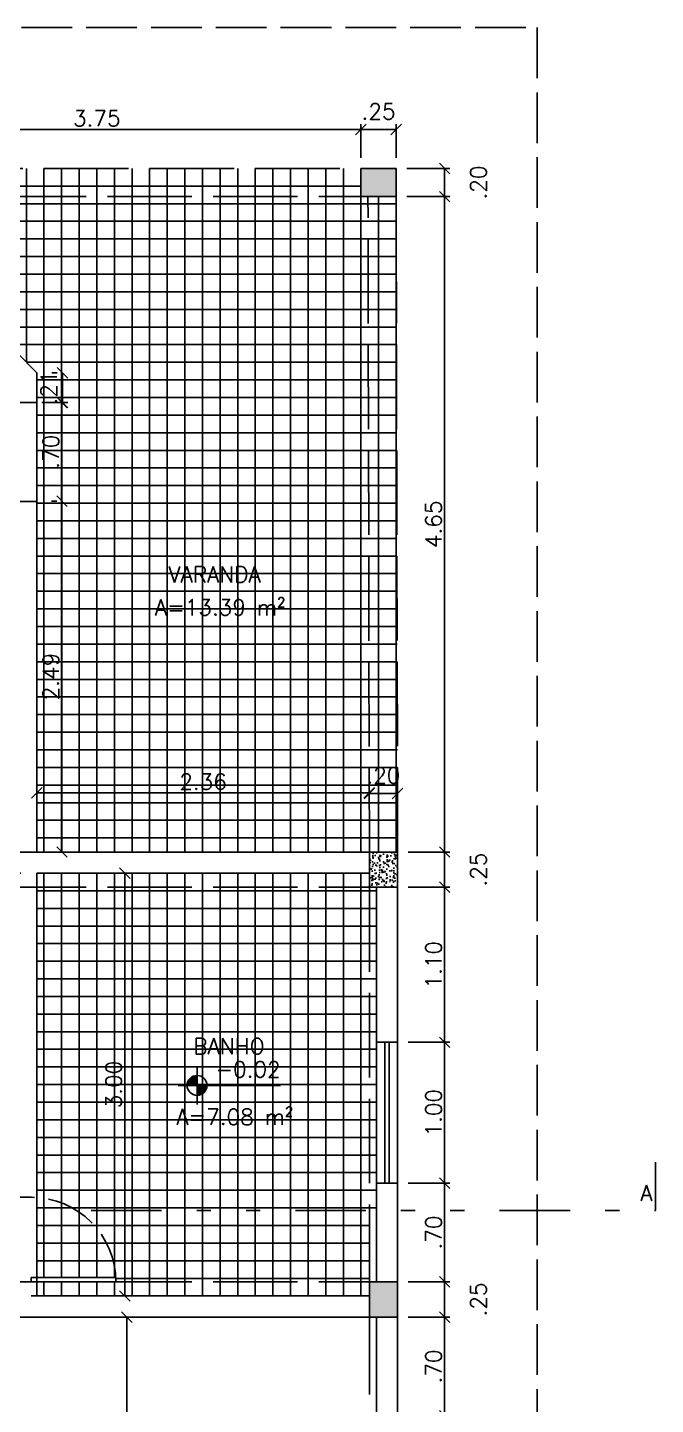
# Model space of a CAD drawing. Header units: inches. Extents: x -2 to 120, y -6 to 26.
# Drawn here: x 12.38 to 16.84, y 4.23 to 14 of the extents above; entities that cross this region are included whole.
import ezdxf

# ---------------------------------------------------------------- set-up
doc = ezdxf.new("R2010")
doc.units = ezdxf.units.IN
doc.header["$MEASUREMENT"] = 0
doc.linetypes.add('ACAD_ISO02W100', pattern=[15, 12, -3])
doc.linetypes.add('DIVIDE', pattern=[1.25, 0.5, -0.25, 0, -0.25, 0, -0.25])
for name, color, linetype in [('Alvenaria', 4, 'Continuous'), ('ARQ-COTAS', 1, 'Continuous'), ('ARQ-LINHACORTE', 3, 'DIVIDE'), ('ARQ-NIVEL', 1, 'Continuous'), ('ARQ-TEXTO2', 2, 'Continuous'), ('ARQ-TEXTO3', 3, 'Continuous'), ('Estrutura', 6, 'Continuous'), ('Hachura', 8, 'Continuous'), ('Janela', 3, 'Continuous'), ('Peitoril', 1, 'Continuous'), ('Porta', 3, 'Continuous'), ('Projecao', 1, 'ACAD_ISO02W100'), ('Soleira', 1, 'Continuous')]:
    doc.layers.add(name, color=color, linetype=linetype)
doc.layers.get('0').off()
doc.styles.add('ROMANS', font='romans.shx')
doc.dimstyles.new('1-75', dxfattribs={"dimscale": 0.75, "dimtxt": 0.15, "dimasz": 0.1, "dimexe": 0.05, "dimexo": 0.1, "dimgap": 0.03, "dimtad": 1, "dimzin": 5, "dimdsep": 46, "dimtxsty": 'ROMANS', "dimblk": 'OBLIQUE', "dimcen": 0, "dimclrd": 256, "dimclre": 256, "dimclrt": 2, "dimadec": 0, "dimazin": 0, "dimtfac": 1, "dimtofl": 0, "dimtmove": 2, "dimatfit": 3, "dimfxl": 0.04, "dimtolj": 1, "dimtzin": 1, "dimarcsym": 0})
pattern_1 = [(50, (0, 0), (0.07172602, -0.00627521), [0.0075, -0.0825]), (355, (0, 0), (-0.01387513, 0.0752192), [0.006, -0.066]), (100.45144, (0.00598, -0.00052), (0.05785088, 0.068944), [0.00637402, -0.0701142]), (46.1842, (0, 0.02), (0.10672413, -0.01655193), [0.01125, -0.12375]), (96.63564, (0.00889, 0.01862), (0.0934662, 0.09741186), [0.00956103, -0.1051714]), (351.18416, (0, 0.02), (0.0934662, 0.09741186), [0.009, -0.099]), (21, (0.01, 0.015), (0.0596907, -0.04026189), [0.0075, -0.0825]), (326, (0.01, 0.015), (0.02433153, 0.072515), [0.006, -0.066]), (71.45144, (0.014974, 0.011645), (0.08402224, 0.03225312), [0.00637402, -0.0701142]), (37.5, (0, 0), (0.001215986, 0.033289385), [0, -0.0652, 0, -0.067, 0, -0.06625]), (7.5, (0, 0), (0.026306954, 0.03944117), [0, -0.0382, 0, -0.0637, 0, -0.02525]), (327.5, (-0.0223, 0), (0.053382244, -0.002255487), [0, -0.025, 0, -0.078, 0, -0.1035]), (317.5, (-0.0323, 0), (0.05831862, 0.0100105), [0, -0.0325, 0, -0.0518, 0, -0.0735])]

# ---------------------------------------------------------------- blocks, each defined once
blk = doc.blocks.new('nivel planta')
at = {"layer": 'ARQ-NIVEL', "color": 1}
for p, q in [((-0.791, 0.174), (-0.791, -0.179)), ((0, 0), (-0.969, 0)), ((-0.884, 0.007), (-0.791, 0.007)), ((-0.883, 0.015), (-0.791, 0.015)), ((-0.882, 0.023), (-0.791, 0.023)), ((-0.88, 0.03), (-0.791, 0.03)), ((-0.876, 0.038), (-0.791, 0.038)), ((-0.873, 0.046), (-0.791, 0.046)), ((-0.868, 0.054), (-0.791, 0.054)), ((-0.861, 0.062), (-0.791, 0.062)), ((-0.854, 0.069), (-0.791, 0.069)), ((-0.844, 0.077), (-0.791, 0.077)), ((-0.83, 0.085), (-0.791, 0.085)), ((-0.791, -0.001), (-0.697, -0.001)), ((-0.791, -0.009), (-0.698, -0.009)), ((-0.791, -0.016), (-0.699, -0.016)), ((-0.791, -0.024), (-0.7, -0.024)), ((-0.791, -0.032), (-0.703, -0.032)), ((-0.791, -0.04), (-0.706, -0.04)), ((-0.791, -0.048), (-0.71, -0.048)), ((-0.791, -0.056), (-0.715, -0.056)), ((-0.791, -0.063), (-0.722, -0.063)), ((-0.791, -0.071), (-0.73, -0.071)), ((-0.791, -0.079), (-0.74, -0.079)), ((-0.791, -0.087), (-0.755, -0.087))]:
    blk.add_line(p, q, dxfattribs=at)
blk.add_circle((-0.791, 0), 0.0937, dxfattribs=at)
blk = doc.blocks.new('_Oblique')
at = {"color": 0, "linetype": 'ByBlock', "lineweight": -2}
blk.add_line((-0.5, -0.5), (0.5, 0.5), dxfattribs=at)
blk = doc.blocks.new('*D38')
at = {"layer": 'ARQ-COTAS', "lineweight": -2, "transparency": 16777216}
for p, q in [((11, 13.075), (11, 13.3148)), ((14.75, 13.075), (14.75, 13.3148)), ((11, 13.2773), (14.75, 13.2773))]:
    blk.add_line(p, q, dxfattribs=at)
at = {"layer": 'DEFPOINTS', "color": 0, "transparency": 16777216}
for p in [(14.75, 13.2773), (11, 13), (14.75, 13)]:
    blk.add_point(p, dxfattribs=at)
at = {"layer": 'ARQ-COTAS', "lineweight": -2, "transparency": 16777216, "xscale": 0.07500000000000001, "yscale": 0.07500000000000001, "zscale": 0.07500000000000001, "rotation": 180}
blk.add_blockref('_Oblique', (11, 13.2773), dxfattribs=at)
at = {"layer": 'ARQ-COTAS', "lineweight": -2, "transparency": 16777216, "xscale": 0.07500000000000001, "yscale": 0.07500000000000001, "zscale": 0.07500000000000001}
blk.add_blockref('_Oblique', (14.75, 13.2773), dxfattribs=at)
at = {"layer": 'ARQ-COTAS', "color": 2, "transparency": 16777216, "insert": (12.875, 13.3561), "char_height": 0.1125, "attachment_point": 5, "style": 'ROMANS'}
blk.add_mtext('\\A1;3.75', dxfattribs=at)
blk = doc.blocks.new('*D40')
at = {"layer": 'ARQ-COTAS', "lineweight": -2, "transparency": 16777216}
for p, q in [((14.75, 13.075), (14.75, 13.3148)), ((15, 13.075), (15, 13.3148)), ((14.75, 13.2773), (15, 13.2773))]:
    blk.add_line(p, q, dxfattribs=at)
at = {"layer": 'DEFPOINTS', "color": 0, "transparency": 16777216}
for p in [(15, 13.2773), (14.75, 13), (15, 13)]:
    blk.add_point(p, dxfattribs=at)
at = {"layer": 'ARQ-COTAS', "lineweight": -2, "transparency": 16777216, "xscale": 0.07500000000000001, "yscale": 0.07500000000000001, "zscale": 0.07500000000000001, "rotation": 180}
blk.add_blockref('_Oblique', (14.75, 13.2773), dxfattribs=at)
at = {"layer": 'ARQ-COTAS', "lineweight": -2, "transparency": 16777216, "xscale": 0.07500000000000001, "yscale": 0.07500000000000001, "zscale": 0.07500000000000001}
blk.add_blockref('_Oblique', (15, 13.2773), dxfattribs=at)
at = {"layer": 'ARQ-COTAS', "color": 2, "transparency": 16777216, "insert": (14.875, 13.4048), "char_height": 0.1125, "attachment_point": 5, "style": 'ROMANS'}
blk.add_mtext('\\A1;.25', dxfattribs=at)
blk = doc.blocks.new('*D42')
at = {"layer": 'ARQ-COTAS', "lineweight": -2, "transparency": 16777216}
for p, q in [((15.075, 13), (15.3817, 13)), ((15.3442, 13), (15.3442, 12.8)), ((15.075, 12.8), (15.3817, 12.8))]:
    blk.add_line(p, q, dxfattribs=at)
at = {"layer": 'DEFPOINTS', "color": 0, "transparency": 16777216}
for p in [(15, 13), (15, 12.8), (15.3442, 12.8)]:
    blk.add_point(p, dxfattribs=at)
at = {"layer": 'ARQ-COTAS', "lineweight": -2, "transparency": 16777216, "xscale": 0.07500000000000001, "yscale": 0.07500000000000001, "zscale": 0.07500000000000001}
for p, rotation in [((15.3442, 13), 90), ((15.3442, 12.8), 270)]:
    blk.add_blockref('_Oblique', p, dxfattribs=dict(at, rotation=rotation))
at = {"layer": 'ARQ-COTAS', "color": 2, "transparency": 16777216, "insert": (15.5842, 12.9), "char_height": 0.1125, "attachment_point": 5, "rotation": 90, "style": 'ROMANS'}
blk.add_mtext('\\A1;.20', dxfattribs=at)
blk = doc.blocks.new('*D44')
at = {"layer": 'ARQ-COTAS', "lineweight": -2, "transparency": 16777216}
for p, q in [((15.075, 12.8), (15.3817, 12.8)), ((15.3442, 12.8), (15.3442, 8.15)), ((15.085, 8.15), (15.3817, 8.15))]:
    blk.add_line(p, q, dxfattribs=at)
at = {"layer": 'DEFPOINTS', "color": 0, "transparency": 16777216}
for p in [(15, 12.8), (15.01, 8.15), (15.3442, 8.15)]:
    blk.add_point(p, dxfattribs=at)
at = {"layer": 'ARQ-COTAS', "lineweight": -2, "transparency": 16777216, "xscale": 0.07500000000000001, "yscale": 0.07500000000000001, "zscale": 0.07500000000000001}
for p, rotation in [((15.3442, 12.8), 90), ((15.3442, 8.15), 270)]:
    blk.add_blockref('_Oblique', p, dxfattribs=dict(at, rotation=rotation))
at = {"layer": 'ARQ-COTAS', "color": 2, "transparency": 16777216, "insert": (15.2654, 10.475), "char_height": 0.1125, "attachment_point": 5, "rotation": 90, "style": 'ROMANS'}
blk.add_mtext('\\A1;4.65', dxfattribs=at)
blk = doc.blocks.new('*D46')
at = {"layer": 'ARQ-COTAS', "lineweight": -2, "transparency": 16777216}
for p, q in [((15.085, 8.15), (15.3817, 8.15)), ((15.3442, 8.15), (15.3442, 7.9)), ((15.085, 7.9), (15.3817, 7.9))]:
    blk.add_line(p, q, dxfattribs=at)
at = {"layer": 'DEFPOINTS', "color": 0, "transparency": 16777216}
for p in [(15.01, 8.15), (15.01, 7.9), (15.3442, 7.9)]:
    blk.add_point(p, dxfattribs=at)
at = {"layer": 'ARQ-COTAS', "lineweight": -2, "transparency": 16777216, "xscale": 0.07500000000000001, "yscale": 0.07500000000000001, "zscale": 0.07500000000000001}
for p, rotation in [((15.3442, 8.15), 90), ((15.3442, 7.9), 270)]:
    blk.add_blockref('_Oblique', p, dxfattribs=dict(at, rotation=rotation))
at = {"layer": 'ARQ-COTAS', "color": 2, "transparency": 16777216, "insert": (15.5842, 8.025), "char_height": 0.1125, "attachment_point": 5, "rotation": 90, "style": 'ROMANS'}
blk.add_mtext('\\A1;.25', dxfattribs=at)
blk = doc.blocks.new('*D48')
at = {"layer": 'ARQ-COTAS', "lineweight": -2, "transparency": 16777216}
for p, q in [((15.085, 7.9), (15.3817, 7.9)), ((15.3442, 7.9), (15.3442, 6.8)), ((15.085, 6.8), (15.3817, 6.8))]:
    blk.add_line(p, q, dxfattribs=at)
at = {"layer": 'DEFPOINTS', "color": 0, "transparency": 16777216}
for p in [(15.01, 7.9), (15.01, 6.8), (15.3442, 6.8)]:
    blk.add_point(p, dxfattribs=at)
at = {"layer": 'ARQ-COTAS', "lineweight": -2, "transparency": 16777216, "xscale": 0.07500000000000001, "yscale": 0.07500000000000001, "zscale": 0.07500000000000001}
for p, rotation in [((15.3442, 7.9), 90), ((15.3442, 6.8), 270)]:
    blk.add_blockref('_Oblique', p, dxfattribs=dict(at, rotation=rotation))
at = {"layer": 'ARQ-COTAS', "color": 2, "transparency": 16777216, "insert": (15.2654, 7.35), "char_height": 0.1125, "attachment_point": 5, "rotation": 90, "style": 'ROMANS'}
blk.add_mtext('\\A1;1.10', dxfattribs=at)
blk = doc.blocks.new('*D50')
at = {"layer": 'ARQ-COTAS', "lineweight": -2, "transparency": 16777216}
for p, q in [((15.085, 6.8), (15.3817, 6.8)), ((15.3442, 6.8), (15.3442, 5.8)), ((15.085, 5.8), (15.3817, 5.8))]:
    blk.add_line(p, q, dxfattribs=at)
at = {"layer": 'DEFPOINTS', "color": 0, "transparency": 16777216}
for p in [(15.01, 6.8), (15.01, 5.8), (15.3442, 5.8)]:
    blk.add_point(p, dxfattribs=at)
at = {"layer": 'ARQ-COTAS', "lineweight": -2, "transparency": 16777216, "xscale": 0.07500000000000001, "yscale": 0.07500000000000001, "zscale": 0.07500000000000001}
for p, rotation in [((15.3442, 6.8), 90), ((15.3442, 5.8), 270)]:
    blk.add_blockref('_Oblique', p, dxfattribs=dict(at, rotation=rotation))
at = {"layer": 'ARQ-COTAS', "color": 2, "transparency": 16777216, "insert": (15.2654, 6.3), "char_height": 0.1125, "attachment_point": 5, "rotation": 90, "style": 'ROMANS'}
blk.add_mtext('\\A1;1.00', dxfattribs=at)
blk = doc.blocks.new('*D52')
at = {"layer": 'ARQ-COTAS', "lineweight": -2, "transparency": 16777216}
for p, q in [((15.085, 5.8), (15.3817, 5.8)), ((15.3442, 5.8), (15.3442, 5.1)), ((15.085, 5.1), (15.3817, 5.1))]:
    blk.add_line(p, q, dxfattribs=at)
at = {"layer": 'DEFPOINTS', "color": 0, "transparency": 16777216}
for p in [(15.01, 5.8), (15.01, 5.1), (15.3442, 5.1)]:
    blk.add_point(p, dxfattribs=at)
at = {"layer": 'ARQ-COTAS', "lineweight": -2, "transparency": 16777216, "xscale": 0.07500000000000001, "yscale": 0.07500000000000001, "zscale": 0.07500000000000001}
for p, rotation in [((15.3442, 5.8), 90), ((15.3442, 5.1), 270)]:
    blk.add_blockref('_Oblique', p, dxfattribs=dict(at, rotation=rotation))
at = {"layer": 'ARQ-COTAS', "color": 2, "transparency": 16777216, "insert": (15.2654, 5.45), "char_height": 0.1125, "attachment_point": 5, "rotation": 90, "style": 'ROMANS'}
blk.add_mtext('\\A1;.70', dxfattribs=at)
blk = doc.blocks.new('*D54')
at = {"layer": 'ARQ-COTAS', "lineweight": -2, "transparency": 16777216}
for p, q in [((15.085, 5.1), (15.3817, 5.1)), ((15.3442, 5.1), (15.3442, 4.85)), ((15.085, 4.85), (15.3817, 4.85))]:
    blk.add_line(p, q, dxfattribs=at)
at = {"layer": 'DEFPOINTS', "color": 0, "transparency": 16777216}
for p in [(15.01, 5.1), (15.01, 4.85), (15.3442, 4.85)]:
    blk.add_point(p, dxfattribs=at)
at = {"layer": 'ARQ-COTAS', "lineweight": -2, "transparency": 16777216, "xscale": 0.07500000000000001, "yscale": 0.07500000000000001, "zscale": 0.07500000000000001}
for p, rotation in [((15.3442, 5.1), 90), ((15.3442, 4.85), 270)]:
    blk.add_blockref('_Oblique', p, dxfattribs=dict(at, rotation=rotation))
at = {"layer": 'ARQ-COTAS', "color": 2, "transparency": 16777216, "insert": (15.5842, 4.975), "char_height": 0.1125, "attachment_point": 5, "rotation": 90, "style": 'ROMANS'}
blk.add_mtext('\\A1;.25', dxfattribs=at)
blk = doc.blocks.new('*D56')
at = {"layer": 'ARQ-COTAS', "lineweight": -2, "transparency": 16777216}
for p, q in [((15.085, 4.85), (15.3817, 4.85)), ((15.3442, 4.85), (15.3442, 4.15)), ((15.085, 4.15), (15.3817, 4.15))]:
    blk.add_line(p, q, dxfattribs=at)
at = {"layer": 'DEFPOINTS', "color": 0, "transparency": 16777216}
for p in [(15.01, 4.85), (15.01, 4.15), (15.3442, 4.15)]:
    blk.add_point(p, dxfattribs=at)
at = {"layer": 'ARQ-COTAS', "lineweight": -2, "transparency": 16777216, "xscale": 0.07500000000000001, "yscale": 0.07500000000000001, "zscale": 0.07500000000000001}
for p, rotation in [((15.3442, 4.85), 90), ((15.3442, 4.15), 270)]:
    blk.add_blockref('_Oblique', p, dxfattribs=dict(at, rotation=rotation))
at = {"layer": 'ARQ-COTAS', "color": 2, "transparency": 16777216, "insert": (15.2654, 4.5), "char_height": 0.1125, "attachment_point": 5, "rotation": 90, "style": 'ROMANS'}
blk.add_mtext('\\A1;.70', dxfattribs=at)
blk = doc.blocks.new('*D130')
at = {"layer": 'ARQ-COTAS', "lineweight": -2, "transparency": 16777216}
for p, q in [((12.9983, 8), (13.0358, 8)), ((13.0733, 5), (13.0733, 8)), ((13.1483, 5), (13.1108, 5))]:
    blk.add_line(p, q, dxfattribs=at)
at = {"layer": 'DEFPOINTS', "color": 0, "transparency": 16777216}
for p in [(13.0733, 8), (13.0733, 8), (13.0733, 5)]:
    blk.add_point(p, dxfattribs=at)
at = {"layer": 'ARQ-COTAS', "lineweight": -2, "transparency": 16777216, "xscale": 0.07500000000000001, "yscale": 0.07500000000000001, "zscale": 0.07500000000000001}
for p, rotation in [((13.0733, 8), 90), ((13.0733, 5), 270)]:
    blk.add_blockref('_Oblique', p, dxfattribs=dict(at, rotation=rotation))
at = {"layer": 'ARQ-COTAS', "color": 2, "transparency": 16777216, "insert": (12.9945, 6.5), "char_height": 0.1125, "attachment_point": 5, "rotation": 90, "style": 'ROMANS'}
blk.add_mtext('\\A1;3.00', dxfattribs=at)
blk = doc.blocks.new('*D131')
at = {"layer": 'ARQ-COTAS', "lineweight": -2, "transparency": 16777216}
for p, q in [((12.335, 8), (12.0696, 8)), ((12.1071, 5.7), (12.1071, 8)), ((12.1821, 5.7), (12.1446, 5.7))]:
    blk.add_line(p, q, dxfattribs=at)
at = {"layer": 'DEFPOINTS', "color": 0, "transparency": 16777216}
for p in [(12.1071, 8), (12.41, 8), (12.1071, 5.7)]:
    blk.add_point(p, dxfattribs=at)
at = {"layer": 'ARQ-COTAS', "lineweight": -2, "transparency": 16777216, "xscale": 0.07500000000000001, "yscale": 0.07500000000000001, "zscale": 0.07500000000000001}
for p, rotation in [((12.1071, 8), 90), ((12.1071, 5.7), 270)]:
    blk.add_blockref('_Oblique', p, dxfattribs=dict(at, rotation=rotation))
at = {"layer": 'ARQ-COTAS', "color": 2, "transparency": 16777216, "insert": (12.0283, 6.85), "char_height": 0.1125, "attachment_point": 5, "rotation": 90, "style": 'ROMANS'}
blk.add_mtext('\\A1;2.30', dxfattribs=at)
blk = doc.blocks.new('*D134')
at = {"layer": 'ARQ-COTAS', "lineweight": -2, "transparency": 16777216}
for p, q in [((13.0137, 4.85), (13.0512, 4.85)), ((13.0887, 0.15), (13.0887, 4.85)), ((13.0137, 0.15), (13.0512, 0.15))]:
    blk.add_line(p, q, dxfattribs=at)
at = {"layer": 'DEFPOINTS', "color": 0, "transparency": 16777216}
for p in [(13.0887, 4.85), (13.0887, 4.85), (13.0887, 0.15)]:
    blk.add_point(p, dxfattribs=at)
at = {"layer": 'ARQ-COTAS', "lineweight": -2, "transparency": 16777216, "xscale": 0.07500000000000001, "yscale": 0.07500000000000001, "zscale": 0.07500000000000001}
for p, rotation in [((13.0887, 4.85), 90), ((13.0887, 0.15), 270)]:
    blk.add_blockref('_Oblique', p, dxfattribs=dict(at, rotation=rotation))
at = {"layer": 'ARQ-COTAS', "color": 2, "transparency": 16777216, "insert": (13.01, 2.5), "char_height": 0.1125, "attachment_point": 5, "rotation": 90, "style": 'ROMANS'}
blk.add_mtext('\\A1;4.70', dxfattribs=at)
blk = doc.blocks.new('*D135')
at = {"layer": 'ARQ-COTAS', "lineweight": -2, "transparency": 16777216}
for p, q in [((12.5527, 10.64), (12.5902, 10.64)), ((12.6277, 8.15), (12.6277, 10.64)), ((12.485, 8.15), (12.6652, 8.15))]:
    blk.add_line(p, q, dxfattribs=at)
at = {"layer": 'DEFPOINTS', "color": 0, "transparency": 16777216}
for p in [(12.6277, 10.64), (12.6277, 10.64), (12.41, 8.15)]:
    blk.add_point(p, dxfattribs=at)
at = {"layer": 'ARQ-COTAS', "lineweight": -2, "transparency": 16777216, "xscale": 0.07500000000000001, "yscale": 0.07500000000000001, "zscale": 0.07500000000000001}
for p, rotation in [((12.6277, 10.64), 90), ((12.6277, 8.15), 270)]:
    blk.add_blockref('_Oblique', p, dxfattribs=dict(at, rotation=rotation))
at = {"layer": 'ARQ-COTAS', "color": 2, "transparency": 16777216, "insert": (12.5489, 9.395), "char_height": 0.1125, "attachment_point": 5, "rotation": 90, "style": 'ROMANS'}
blk.add_mtext('\\A1;2.49', dxfattribs=at)
blk = doc.blocks.new('*D136')
at = {"layer": 'ARQ-COTAS', "lineweight": -2, "transparency": 16777216}
for p, q in [((12.485, 11.34), (12.6652, 11.34)), ((12.6277, 10.64), (12.6277, 11.34)), ((12.5527, 10.64), (12.5902, 10.64))]:
    blk.add_line(p, q, dxfattribs=at)
at = {"layer": 'DEFPOINTS', "color": 0, "transparency": 16777216}
for p in [(12.41, 11.34), (12.6277, 11.34), (12.6277, 10.64)]:
    blk.add_point(p, dxfattribs=at)
at = {"layer": 'ARQ-COTAS', "lineweight": -2, "transparency": 16777216, "xscale": 0.07500000000000001, "yscale": 0.07500000000000001, "zscale": 0.07500000000000001}
for p, rotation in [((12.6277, 11.34), 90), ((12.6277, 10.64), 270)]:
    blk.add_blockref('_Oblique', p, dxfattribs=dict(at, rotation=rotation))
at = {"layer": 'ARQ-COTAS', "color": 2, "transparency": 16777216, "insert": (12.5489, 10.99), "char_height": 0.1125, "attachment_point": 5, "rotation": 90, "style": 'ROMANS'}
blk.add_mtext('\\A1;.70', dxfattribs=at)
blk = doc.blocks.new('*D137')
at = {"layer": 'ARQ-COTAS', "lineweight": -2, "transparency": 16777216}
for p, q in [((12.5565, 11.55), (12.594, 11.55)), ((12.6315, 11.34), (12.6315, 11.55)), ((12.485, 11.34), (12.669, 11.34))]:
    blk.add_line(p, q, dxfattribs=at)
at = {"layer": 'DEFPOINTS', "color": 0, "transparency": 16777216}
for p in [(12.6315, 11.55), (12.6315, 11.55), (12.41, 11.34)]:
    blk.add_point(p, dxfattribs=at)
at = {"layer": 'ARQ-COTAS', "lineweight": -2, "transparency": 16777216, "xscale": 0.07500000000000001, "yscale": 0.07500000000000001, "zscale": 0.07500000000000001}
for p, rotation in [((12.6315, 11.55), 90), ((12.6315, 11.34), 270)]:
    blk.add_blockref('_Oblique', p, dxfattribs=dict(at, rotation=rotation))
at = {"layer": 'ARQ-COTAS', "color": 2, "transparency": 16777216, "insert": (12.534, 11.445), "char_height": 0.1125, "attachment_point": 5, "rotation": 90, "style": 'ROMANS'}
blk.add_mtext('\\A1;.21', dxfattribs=at)
blk = doc.blocks.new('*D198')
at = {"layer": 'ARQ-COTAS', "lineweight": -2, "transparency": 16777216}
for p, q in [((14.8089, 8.5243), (14.8089, 8.6075)), ((12.45, 8.5806), (12.45, 8.5325)), ((12.45, 8.57), (14.8089, 8.57))]:
    blk.add_line(p, q, dxfattribs=at)
at = {"layer": 'DEFPOINTS', "color": 0, "transparency": 16777216}
for p in [(12.45, 8.6556), (14.8089, 8.57), (14.8089, 8.4493)]:
    blk.add_point(p, dxfattribs=at)
at = {"layer": 'ARQ-COTAS', "lineweight": -2, "transparency": 16777216, "xscale": 0.07500000000000001, "yscale": 0.07500000000000001, "zscale": 0.07500000000000001, "rotation": 180}
blk.add_blockref('_Oblique', (12.45, 8.57), dxfattribs=at)
at = {"layer": 'ARQ-COTAS', "lineweight": -2, "transparency": 16777216, "xscale": 0.07500000000000001, "yscale": 0.07500000000000001, "zscale": 0.07500000000000001}
blk.add_blockref('_Oblique', (14.8089, 8.57), dxfattribs=at)
at = {"layer": 'ARQ-COTAS', "color": 2, "transparency": 16777216, "insert": (13.6295, 8.6488), "char_height": 0.1125, "attachment_point": 5, "style": 'ROMANS'}
blk.add_mtext('\\A1;2.36', dxfattribs=at)
blk = doc.blocks.new('*D200')
at = {"layer": 'ARQ-COTAS', "lineweight": -2, "transparency": 16777216}
for p, q in [((14.8094, 8.5247), (14.8094, 8.6034)), ((15.0088, 8.5245), (15.0088, 8.6034)), ((14.8094, 8.5659), (15.0088, 8.5659))]:
    blk.add_line(p, q, dxfattribs=at)
at = {"layer": 'DEFPOINTS', "color": 0, "transparency": 16777216}
for p in [(15.0088, 8.5659), (14.8094, 8.4497), (15.0088, 8.4495)]:
    blk.add_point(p, dxfattribs=at)
at = {"layer": 'ARQ-COTAS', "lineweight": -2, "transparency": 16777216, "xscale": 0.07500000000000001, "yscale": 0.07500000000000001, "zscale": 0.07500000000000001, "rotation": 180}
blk.add_blockref('_Oblique', (14.8094, 8.5659), dxfattribs=at)
at = {"layer": 'ARQ-COTAS', "lineweight": -2, "transparency": 16777216, "xscale": 0.07500000000000001, "yscale": 0.07500000000000001, "zscale": 0.07500000000000001}
blk.add_blockref('_Oblique', (15.0088, 8.5659), dxfattribs=at)
at = {"layer": 'ARQ-COTAS', "color": 2, "transparency": 16777216, "insert": (14.9091, 8.6934), "char_height": 0.1125, "attachment_point": 5, "style": 'ROMANS'}
blk.add_mtext('\\A1;.20', dxfattribs=at)

msp = doc.modelspace()

# ---------------------------------------------------------------- hatches: boundary and pattern name
at = {"layer": 'Hachura', "ltscale": 0.03}
h = msp.add_hatch(dxfattribs=at)
h.set_pattern_fill('NET', color=256)
h.paths.add_polyline_path([(10.85, 7.8997), (5.5, 7.8998), (5.5, 7.5), (5.5, 5.5), (5.5, 5.1), (7.5, 5.1), (7.5, 6), (7.53, 6, -0.393089), (8.4979, 5.1), (8.505, 5.1, -0.376581), (9.47, 5.9995), (9.47, 6), (9.5, 6), (9.5, 5.1), (10.85, 5.1)])
h.paths.add_polyline_path([(8.3758, 6.4873), (8.3758, 6.4814), (8.4451, 6.4814), (8.4456, 6.4873)], flags=0)
h.paths.add_polyline_path([(8.3758, 6.5049), (8.3758, 6.5107), (8.3076, 6.5107), (8.3067, 6.5049)], flags=0)
h.paths.add_polyline_path([(8.3055, 6.4938, -1), (8.4462, 6.4938, -1)], flags=16)
h.paths.add_polyline_path([(7.53, 6), (7.53, 5.1), (8.4979, 5.1, 0.393089)], flags=17)
h.paths.add_polyline_path([(9.47, 5.9995, 0.376581), (8.505, 5.1), (9.47, 5.1)], flags=17)
h.paths.add_polyline_path([(9.47, 5.1), (8.505, 5.1, 0.017544), (8.5004, 5.03, -0.007728), (8.5, 5), (9.47, 5)])
h.paths.add_polyline_path([(8.4979, 5.1), (7.53, 5.1), (7.53, 5), (8.5, 5, -0.0075), (8.5004, 5.03, 0.018053)])
h.paths.add_polyline_path([(7.5, 5.1), (5.5, 5.1), (5.5, 5), (7.5, 5)])
h.paths.add_polyline_path([(10.85, 5.1), (9.5, 5.1), (9.5, 5), (10.85, 5)])
h.paths.add_polyline_path([(11.5, 7.5), (11.5, 7.8997), (11, 7.8997), (11, 5.1), (11.5, 5.1), (11.5, 5.5)])
h.paths.add_polyline_path([(11, 7.8997), (10.85, 7.8997), (10.85, 5.1), (11, 5.1)])
h.paths.add_polyline_path([(11.5, 8), (11, 8), (11, 7.8997), (11.5, 7.8997)])
h.paths.add_polyline_path([(11.5, 5.1), (11, 5.1), (11, 5), (11.5, 5)])
h.paths.add_polyline_path([(10.85, 8), (10.15, 8), (6.15, 8), (5.5, 8), (5.5, 7.8998), (10.85, 7.8997)])
h.paths.add_polyline_path([(4.55, 3.85), (4.55, 4.85), (0.2154, 4.85), (1.86, 3.2548), (3.2956, 1.8622), (4.55, 0.6455)])
h.paths.add_polyline_path([(3.0133, 3.4318), (3.0133, 3.426), (3.0826, 3.426), (3.0831, 3.4318)], flags=0)
h.paths.add_polyline_path([(3.0133, 3.4494), (3.0133, 3.4553), (2.9451, 3.4553), (2.9442, 3.4494)], flags=0)
h.paths.add_polyline_path([(2.943, 3.4383, -1), (3.0836, 3.4383, -1)], flags=16)
h.paths.add_polyline_path([(3.077, 3.4084), (3.0794, 3.4143), (3.0133, 3.4143), (3.0133, 3.4084)], flags=0)
h.paths.add_polyline_path([(3.0652, 3.3908), (3.07, 3.3967), (3.0133, 3.3967), (3.0133, 3.3908)], flags=0)
h.paths.add_polyline_path([(3.04, 3.3732), (3.0513, 3.3791), (3.0133, 3.3791), (3.0133, 3.3732)], flags=0)
h.paths.add_polyline_path([(3, 10.85), (3, 11.85), (3, 12.8), (0.2, 12.8), (0.2, 8.5), (0.25, 8.5), (0.95, 8.5), (3, 8.5)])
h.paths.add_polyline_path([(1.5337, 10.9311), (1.5337, 10.9252), (1.6029, 10.9252), (1.6035, 10.9311)], flags=0)
h.paths.add_polyline_path([(1.5337, 10.9486), (1.5337, 10.9545), (1.4655, 10.9545), (1.4646, 10.9486)], flags=0)
h.paths.add_polyline_path([(1.4634, 10.9375, -1), (1.604, 10.9375, -1)], flags=16)
h.paths.add_polyline_path([(1.5337, 10.8725), (1.5604, 10.8725), (1.5699, 10.8783), (1.5337, 10.8783)], flags=0)
h.paths.add_polyline_path([(1.5337, 10.89), (1.5856, 10.89), (1.5899, 10.8959), (1.5337, 10.8959)], flags=0)
h.paths.add_polyline_path([(1.5337, 10.9076), (1.5974, 10.9076), (1.5998, 10.9135), (1.5337, 10.9135)], flags=0)
h.paths.add_polyline_path([(0.2, 12.8), (0, 12.8), (0, 8.5), (0.2, 8.5)])
h.paths.add_polyline_path([(3, 13), (0.25, 13), (0.25, 12.8), (3, 12.8)])
h.paths.add_polyline_path([(14.75, 13), (11, 13), (11.2, 12.8), (14.75, 12.8)])
h.paths.add_polyline_path([(15, 12.8), (14.8, 12.8), (14.81, 8.15), (15.01, 8.15)])
h.paths.add_polyline_path([(10.2072, 6.3004), (10.2072, 6.6996), (10.0384, 6.6996), (10.0384, 6.3004)], flags=24)
h.paths.add_polyline_path([(5.8279, 6.3004), (5.8279, 6.6996), (5.6592, 6.6996), (5.6592, 6.3004)], flags=24)
h.paths.add_polyline_path([(5.8279, 7.5567), (5.8279, 7.8433), (5.6592, 7.8433), (5.6592, 7.5567)], flags=24)
h.paths.add_polyline_path([(5.8279, 5.1567), (5.8279, 5.4433), (5.6592, 5.4433), (5.6592, 5.1567)], flags=24)
h.paths.add_polyline_path([(7.9481, 7.3199), (8.3472, 7.3199), (8.3472, 7.4886), (7.9481, 7.4886)], flags=24)
h.paths.add_polyline_path([(5.6817, 7.3199), (5.9683, 7.3199), (5.9683, 7.4886), (5.6817, 7.4886)], flags=24)
h.paths.add_polyline_path([(10.3543, 7.3199), (10.641, 7.3199), (10.641, 7.4886), (10.3543, 7.4886)], flags=24)
h.paths.add_polyline_path([(10.7817, 7.0011), (11.0683, 7.0011), (11.0683, 7.1699), (10.7817, 7.1699)], flags=9)
h.paths.add_polyline_path([(8.0705, 6.1857), (8.8929, 6.1857), (8.8929, 6.3826), (8.0705, 6.3826)], flags=24)
h.paths.add_polyline_path([(8.4644, 6.5227), (8.9974, 6.5227), (8.9974, 6.6915), (8.4644, 6.6915)], flags=24)
h.paths.add_polyline_path([(7.9859, 6.7426), (9.2689, 6.7426), (9.2689, 6.9113), (7.9859, 6.9113)], flags=24)
h.paths.add_polyline_path([(5.8182, 4.8317), (5.8182, 5.1183), (5.6495, 5.1183), (5.6495, 4.8317)], flags=9)
h.paths.add_polyline_path([(10.0459, 4.7817), (10.0459, 5.0683), (9.8772, 5.0683), (9.8772, 4.7817)], flags=9)
h.paths.add_polyline_path([(11.1698, 7.558), (11.1698, 7.8446), (11.001, 7.8446), (11.001, 7.558)], flags=24)
h.paths.add_polyline_path([(11.1698, 6.3004), (11.1698, 6.6996), (11.001, 6.6996), (11.001, 6.3004)], flags=24)
h.paths.add_polyline_path([(11.1698, 5.1577), (11.1698, 5.4443), (11.001, 5.4443), (11.001, 5.1577)], flags=24)
h.paths.add_polyline_path([(11.1067, 7.3199), (11.3933, 7.3199), (11.3933, 7.4886), (11.1067, 7.4886)], flags=24)
h.paths.add_polyline_path([(11.156, 7.8947), (11.156, 8.1814), (10.9872, 8.1814), (10.9872, 7.8947)], flags=9)
h.paths.add_polyline_path([(11.1983, 4.8317), (11.1983, 5.1183), (11.0295, 5.1183), (11.0295, 4.8317)], flags=9)
h.paths.add_polyline_path([(5.8023, 7.8817), (5.8023, 8.1683), (5.6336, 8.1683), (5.6336, 7.8817)], flags=9)
h.paths.add_polyline_path([(2.8317, 3.2011), (3.8147, 3.2011), (3.8147, 3.398), (2.8317, 3.398)], flags=24)
h.paths.add_polyline_path([(3.1019, 3.4673), (3.6349, 3.4673), (3.6349, 3.636), (3.1019, 3.636)], flags=24)
h.paths.add_polyline_path([(2.8654, 3.645), (3.6127, 3.645), (3.6127, 3.8137), (2.8654, 3.8137)], flags=24)
h.paths.add_polyline_path([(2.8312, 11.1585), (2.8312, 11.5415), (2.6624, 11.5415), (2.6624, 11.1585)], flags=24)
h.paths.add_polyline_path([(2.8312, 12.1585), (2.8312, 12.5415), (2.6624, 12.5415), (2.6624, 12.1585)], flags=24)
h.paths.add_polyline_path([(1.7754, 8.6593), (2.1746, 8.6593), (2.1746, 8.8281), (1.7754, 8.8281)], flags=24)
h.paths.add_polyline_path([(2.7824, 9.6317), (2.7824, 9.9183), (2.6137, 9.9183), (2.6137, 9.6317)], flags=24)
h.paths.add_polyline_path([(2.8312, 10.1585), (2.8312, 10.5415), (2.6624, 10.5415), (2.6624, 10.1585)], flags=24)
h.paths.add_polyline_path([(2.8312, 8.9085), (2.8312, 9.2915), (2.6624, 9.2915), (2.6624, 8.9085)], flags=24)
h.paths.add_polyline_path([(0.4567, 8.6593), (0.7433, 8.6593), (0.7433, 8.8281), (0.4567, 8.8281)], flags=24)
h.paths.add_polyline_path([(-0.0183, 8.7081), (0.2683, 8.7081), (0.2683, 8.8768), (-0.0183, 8.8768)], flags=9)
h.paths.add_polyline_path([(1.3876, 10.6177), (2.4778, 10.6177), (2.4778, 10.8146), (1.3876, 10.8146)], flags=24)
h.paths.add_polyline_path([(1.6222, 10.9665), (2.1553, 10.9665), (2.1553, 11.1353), (1.6222, 11.1353)], flags=24)
h.paths.add_polyline_path([(1.4146, 11.2275), (2.1887, 11.2275), (2.1887, 11.3963), (1.4146, 11.3963)], flags=24)
h.paths.add_polyline_path([(2.7824, 12.7817), (2.7824, 13.0683), (2.6137, 13.0683), (2.6137, 12.7817)], flags=9)
h.paths.add_polyline_path([(14.7658, 8.609), (15.0524, 8.609), (15.0524, 8.7778), (14.7658, 8.7778)], flags=9)
h = msp.add_hatch(dxfattribs=at)
h.set_pattern_fill('AR-CONC', color=256, scale=0.01)
h.set_pattern_definition(pattern_1)
h.paths.add_polyline_path([(0.2, 5.1), (0, 5.1), (0, 4.85), (0.2, 4.85)])
h.paths.add_polyline_path([(0.2, 8.15), (0, 8.15), (0, 7.9), (0.2, 7.9)])
h.paths.add_polyline_path([(5.5, 8.1498), (5.35, 8.1498), (5.35, 7.9), (5.5, 7.9)])
h.paths.add_polyline_path([(5.5, 5.1), (5.35, 5.1), (5.35, 4.85), (5.5, 4.85)])
h.paths.add_polyline_path([(11, 5.1), (10.85, 5.1), (10.85, 4.85), (11, 4.85)])
h.paths.add_polyline_path([(11, 8.1497), (10.85, 8.1497), (10.85, 7.9), (11, 7.9)])
h.paths.add_polyline_path([(0.25, 13), (0, 13), (0, 12.8), (0.25, 12.8)])
h.paths.add_polyline_path([(5.55, 13), (5.3, 13), (5.3, 12.8), (5.55, 12.8)])
h.paths.add_polyline_path([(11, 13), (10.75, 13), (10.75, 12.8), (11, 12.8)])
h.paths.add_polyline_path([(15, 13), (14.75, 13), (14.75, 12.8), (15, 12.8)])
h.paths.add_polyline_path([(15.01, 5.1), (14.81, 5.1), (14.81, 4.85), (15.01, 4.85)])
h.paths.add_polyline_path([(15.01, 0.2), (14.76, 0.2), (14.76, 0), (15.01, 0)])
h.paths.add_polyline_path([(11.06, 0.2), (10.81, 0.2), (10.81, 0), (11.06, 0)])
h.paths.add_polyline_path([(5.55, 0.2), (5.3, 0.2), (5.3, 0), (5.55, 0)])
h.paths.add_polyline_path([(0.25, 0.2), (0, 0.2), (0, 0), (0.25, 0)])
h.paths.add_polyline_path([(13.675, 6.5227), (14.208, 6.5227), (14.208, 6.6915), (13.675, 6.6915)], flags=9)
h.paths.add_polyline_path([(13.5224, 6.6877), (14.1037, 6.6877), (14.1037, 6.8564), (13.5224, 6.8564)], flags=9)
h = msp.add_hatch(dxfattribs=at)
h.set_pattern_fill('NET', color=256)
h.paths.add_polyline_path([(14.81, 7.8996), (14.81, 7.8996), (12.45, 7.8996), (12.45, 5.6987, -0.380421), (13.0092, 5.13), (13.01, 5.13), (13.01, 5.1), (14.81, 5.1)])
h.paths.add_polyline_path([(13.6568, 6.4932), (13.5865, 6.4932), (13.5865, 6.4873), (13.6565, 6.4873, 0.020869)], flags=16)
h.paths.add_polyline_path([(12.45, 5.6987), (12.45, 5.13), (13.0092, 5.13, 0.380421)], flags=17)
h.paths.add_polyline_path([(14.81, 5.1), (12.45, 5.1), (12.45, 5), (14.81, 5)])
h.paths.add_polyline_path([(14.86, 7.8996), (14.81, 7.8996), (14.81, 5.6072), (14.86, 5.6072), (14.86, 5.8), (14.86, 6.8)])
h.paths.add_polyline_path([(14.81, 8), (12.45, 8), (12.45, 7.8996), (14.81, 7.8996)])
h.paths.add_polyline_path([(14.8, 12.8), (14.75, 12.8), (11.2, 12.8), (12.45, 11.55), (12.45, 11.34), (12.45, 10.64), (12.45, 8.15), (14.81, 8.15)])
h.paths.add_polyline_path([(5.35, 12.8), (3.15, 12.8), (3.15, 11.85), (3.15, 10.85), (3.15, 9.85), (3.25, 9.85), (3.25, 10.45), (3.28, 10.45), (3.28, 10.4492, -0.399638), (3.85, 9.85), (5.35, 9.85)])
h.paths.add_polyline_path([(3.28, 10.4492), (3.28, 9.85), (3.85, 9.85, 0.399638)], flags=17)
h.paths.add_polyline_path([(5.3, 12.85), (3.15, 12.85), (3.15, 12.8), (5.3, 12.8)])
h.paths.add_polyline_path([(13.4116, 6.1584), (14.3946, 6.1584), (14.3946, 6.3553), (13.4116, 6.3553)], flags=24)
h.paths.add_polyline_path([(13.675, 6.5227), (14.208, 6.5227), (14.208, 6.6915), (13.675, 6.6915)], flags=24)
h.paths.add_polyline_path([(13.5224, 6.6877), (14.1037, 6.6877), (14.1037, 6.8564), (13.5224, 6.8564)], flags=24)
h.paths.add_polyline_path([(12.6333, 9.1981), (12.6333, 9.5919), (12.4645, 9.5919), (12.4645, 9.1981)], flags=24)
h.paths.add_polyline_path([(12.6333, 10.8467), (12.6333, 11.1333), (12.4645, 11.1333), (12.4645, 10.8467)], flags=24)
h.paths.add_polyline_path([(12.6184, 11.3178), (12.6184, 11.5722), (12.4496, 11.5722), (12.4496, 11.3178)], flags=24)
h.paths.add_polyline_path([(13.4299, 8.5644), (13.829, 8.5644), (13.829, 8.7331), (13.4299, 8.7331)], flags=24)
h.paths.add_polyline_path([(14.7658, 8.609), (15.0524, 8.609), (15.0524, 8.7778), (14.7658, 8.7778)], flags=9)
h.paths.add_polyline_path([(13.2592, 9.773), (14.3493, 9.773), (14.3493, 9.9699), (13.2592, 9.9699)], flags=24)
h.paths.add_polyline_path([(13.3239, 10.0353), (14.098, 10.0353), (14.098, 10.2041), (13.3239, 10.2041)], flags=24)
h.paths.add_polyline_path([(4.0504, 11.4283), (4.4496, 11.4283), (4.4496, 11.597), (4.0504, 11.597)], flags=24)
h.paths.add_polyline_path([(3.8509, 10.5964), (4.7268, 10.5964), (4.7268, 10.7932), (3.8509, 10.7932)], flags=24)
h.paths.add_polyline_path([(3.7505, 10.8511), (4.905, 10.8511), (4.905, 11.0198), (3.7505, 11.0198)], flags=24)
h = msp.add_hatch(dxfattribs=at)
h.set_pattern_fill('AR-CONC', color=256, scale=0.01)
h.set_pattern_definition(pattern_1)
h.paths.add_polyline_path([(15.01, 8.15), (14.81, 8.15), (14.81, 7.9), (15.01, 7.9)])

# ---------------------------------------------------------------- linework, layer by layer
at = {"layer": 'Alvenaria', "ltscale": 0.03}
for p, q in [((12.45, 11.55), (11, 13)), ((12.3, 11.34), (12.45, 11.34)), ((12.3, 10.638), (12.45, 10.638)), ((14.81, 8), (14.81, 8.1496)), ((14.81, 8), (14.81, 7.8996)), ((14.81, 7.8996), (14.86, 7.8996)), ((14.86, 7.9), (15.01, 7.9))]:
    msp.add_line(p, q, dxfattribs=at)
at = {"layer": 'Alvenaria'}
for p, q in [((12.45, 11.34), (12.45, 11.55)), ((12.45, 8.15), (12.45, 10.64)), ((12.45, 8.15), (14.81, 8.15)), ((12.45, 8), (14.81, 8)), ((12.45, 5.7), (12.45, 8)), ((14.86, 6.8), (14.86, 7.9)), ((15.01, 6.8), (15.01, 7.9)), ((15.01, 6.8), (14.86, 6.8)), ((15.01, 5.8), (14.86, 5.8)), ((14.86, 5.8), (14.86, 5.1)), ((15.01, 5.1), (15.01, 5.8)), ((12.41, 5.7), (12.3, 5.7)), ((12.3, 5.1), (12.41, 5.1)), ((12.45, 5.1), (12.45, 5)), ((14.81, 5), (12.41, 5)), ((14.81, 4.85), (12.3, 4.85)), ((14.86, 4.15), (14.86, 4.85)), ((15.01, 4.15), (15.01, 4.85))]:
    msp.add_line(p, q, dxfattribs=at)
at = {"layer": 'ARQ-LINHACORTE'}
for p in [(16.8407, 5.95), (12.8343, 5.6072)]:
    msp.add_line(p, (16.8407, 5.6072), dxfattribs=at)
at = {"layer": 'Estrutura', "ltscale": 0.05}
for p, q in [((14.75, 13), (15, 13)), ((14.75, 12.8), (14.75, 13)), ((15, 13), (15, 12.8)), ((15, 12.8), (14.75, 12.8))]:
    msp.add_line(p, q, dxfattribs=at)
at = {"layer": 'Estrutura', "ltscale": 0.03}
for p, q in [((14.81, 8.15), (15.01, 8.15)), ((14.81, 7.9), (14.81, 8.1496)), ((15.01, 8.15), (15.01, 7.9)), ((15.01, 7.9), (14.81, 7.9))]:
    msp.add_line(p, q, dxfattribs=at)
at = {"layer": 'Estrutura'}
for p, q in [((15.01, 5.1), (14.81, 5.1)), ((14.81, 5.1), (14.81, 4.85)), ((15.01, 4.85), (15.01, 5.1)), ((14.81, 4.85), (15.01, 4.85))]:
    msp.add_line(p, q, dxfattribs=at)
at = {"layer": 'Janela'}
for p, q in [((14.92, 5.8), (14.92, 6.8)), ((14.95, 5.8), (14.95, 6.8))]:
    msp.add_line(p, q, dxfattribs=at)
at = {"layer": 'Peitoril'}
for p, q in [((14.86, 5.8), (14.86, 6.8)), ((15.01, 5.8), (15.01, 6.8))]:
    msp.add_line(p, q, dxfattribs=at)
at = {"layer": 'Porta', "ltscale": 0.05}
msp.add_lwpolyline([(12.41, 5.1), (13.01, 5.1), (13.01, 5.13), (12.41, 5.13)], close=True, dxfattribs=at)
at = {"layer": 'Projecao', "ltscale": 0.03}
for p, q in [((-1, 14), (16, 14)), ((16, 14), (16, -1))]:
    msp.add_line(p, q, dxfattribs=at)
at = {"layer": 'Projecao', "ltscale": 0.05}
for p, q in [((11, 13), (14.75, 13)), ((0.2, 12.8), (14.75, 12.8)), ((14.81, 8.1496), (14.8, 12.7996)), ((15.01, 8.15), (15, 12.8)), ((0.2, 8.15), (14.81, 8.1496)), ((0.2, 7.9), (14.81, 7.8996)), ((14.81, 7.9), (14.81, 0.2)), ((0.2, 5.1), (14.81, 5.1)), ((0.2, 4.85), (14.81, 4.85))]:
    msp.add_line(p, q, dxfattribs=at)
at = {"layer": 'Projecao', "ltscale": 0.03}
msp.add_arc((12.41, 5.1), 0.6, 360, 90, dxfattribs=at)
at = {"layer": 'Soleira'}
for p, q in [((12.45, 10.64), (12.45, 11.34)), ((12.45, 5.1), (12.45, 5.7))]:
    msp.add_line(p, q, dxfattribs=at)

# ---------------------------------------------------------------- block references
at = {"layer": 'ARQ-NIVEL', "xscale": 0.75, "yscale": 0.75, "zscale": 0.75}
msp.add_blockref('nivel planta', (14.1796, 6.4938), dxfattribs=at)

# ---------------------------------------------------------------- texts
at = {"layer": 'ARQ-NIVEL', "color": 2, "insert": (14.1799, 6.5509), "char_height": 0.1125, "attachment_point": 9, "style": 'ROMANS'}
msp.add_mtext('-0.02', dxfattribs=at)
at = {"layer": 'ARQ-TEXTO2', "char_height": 0.1125, "attachment_point": 1, "style": 'ROMANS'}
for s, insert in [('A=13.39 m²', (13.2873, 9.9418)), ('A=7.08 m²', (13.4397, 6.3272)), ('A', (16.7338, 5.7869))]:
    msp.add_mtext(s, dxfattribs=dict(at, insert=insert))
at = {"layer": 'ARQ-TEXTO3', "char_height": 0.1125, "attachment_point": 5, "style": 'ROMANS'}
for s, insert in [('VARANDA', (13.711, 10.1197)), ('BANHO', (13.8131, 6.7721))]:
    msp.add_mtext(s, dxfattribs=dict(at, insert=insert))

# ---------------------------------------------------------------- dimensions: what is measured, and where the dimension line sits
at = {"layer": 'ARQ-COTAS'}
for base, p1, p2, picture, middle in [((14.75, 13.2773), (11, 13), (14.75, 13), '*D38', (12.875, 13.3561)), ((15, 13.2773), (14.75, 13), (15, 13), '*D40', (14.875, 13.4048)), ((14.8089, 8.57), (12.45, 8.6556), (14.8089, 8.4493), '*D198', (13.6295, 8.6488)), ((15.0088, 8.5659), (14.8094, 8.4497), (15.0088, 8.4495), '*D200', (14.9091, 8.6934))]:
    dim = msp.add_linear_dim(base=base, p1=p1, p2=p2, dimstyle='1-75', dxfattribs=at)
    dim.commit()
    dim.dimension.update_dxf_attribs({"geometry": picture, "text_midpoint": middle})
for base, p1, p2, angle, picture, middle in [((15.3442, 12.8), (15, 13), (15, 12.8), 270, '*D42', (15.5842, 12.9)), ((15.3442, 8.15), (15, 12.8), (15.01, 8.15), 270, '*D44', (15.2654, 10.475)), ((12.6277, 11.34), (12.6277, 10.64), (12.41, 11.34), 90, '*D136', (12.5489, 10.99)), ((12.6277, 10.64), (12.41, 8.15), (12.6277, 10.64), 90, '*D135', (12.5489, 9.395)), ((15.3442, 7.9), (15.01, 8.15), (15.01, 7.9), 270, '*D46', (15.5842, 8.025)), ((12.1071, 8), (12.1071, 5.7), (12.41, 8), 90, '*D131', (12.0283, 6.85)), ((13.0733, 8), (13.0733, 5), (13.0733, 8), 90, '*D130', (12.9945, 6.5)), ((15.3442, 6.8), (15.01, 7.9), (15.01, 6.8), 270, '*D48', (15.2654, 7.35)), ((15.3442, 5.8), (15.01, 6.8), (15.01, 5.8), 270, '*D50', (15.2654, 6.3)), ((15.3442, 5.1), (15.01, 5.8), (15.01, 5.1), 270, '*D52', (15.2654, 5.45)), ((15.3442, 4.85), (15.01, 5.1), (15.01, 4.85), 270, '*D54', (15.5842, 4.975)), ((13.0887, 4.85), (13.0887, 0.15), (13.0887, 4.85), 90, '*D134', (13.01, 2.5)), ((15.3442, 4.15), (15.01, 4.85), (15.01, 4.15), 270, '*D56', (15.2654, 4.5))]:
    dim = msp.add_linear_dim(base=base, p1=p1, p2=p2, angle=angle, dimstyle='1-75', dxfattribs=at)
    dim.commit()
    dim.dimension.update_dxf_attribs({"geometry": picture, "text_midpoint": middle})
dim = msp.add_linear_dim(base=(12.6315, 11.55), p1=(12.41, 11.34), p2=(12.6315, 11.55), angle=90, dimstyle='1-75', dxfattribs=at)
dim.commit()
dim.dimension.update_dxf_attribs({"geometry": '*D137', "text_midpoint": (12.534, 11.445), "dimtype": 160})

doc.saveas('drawing.dxf')
